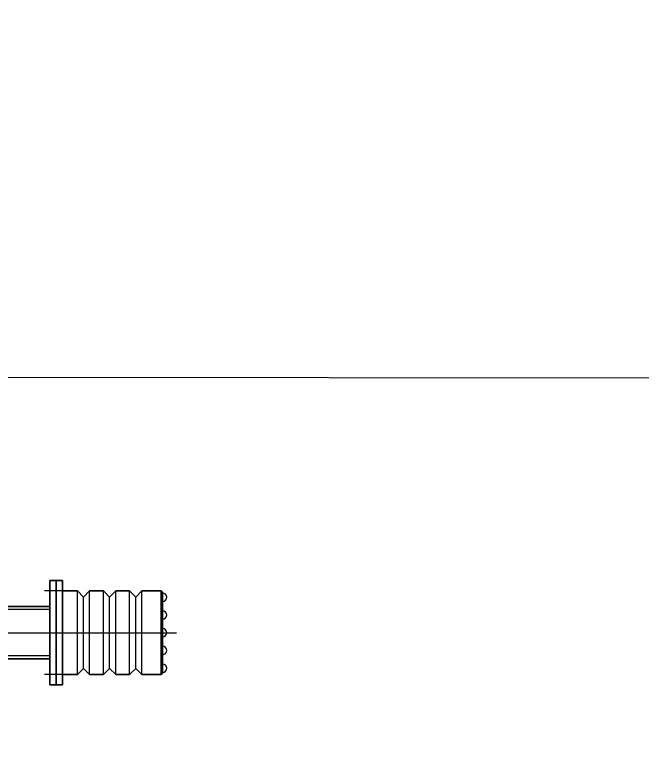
# Model space of a CAD drawing. Extents: x 1767995 to 4174245, y 542814 to 862564.
# Drawn here: x 2605939 to 2607141, y 743395 to 744829 of the extents above; entities that cross this region are included whole.
import ezdxf

# ---------------------------------------------------------------- set-up
doc = ezdxf.new("R2010")
doc.units = 0
doc.header["$LTSCALE"] = 3500
doc.linetypes.add('CENTER', pattern=[2, 1.25, -0.25, 0.25, -0.25])
doc.linetypes.add('DASHED', pattern=[0.75, 0.5, -0.25])
for name, color, linetype, lineweight in [('1轮廓实线层', 7, 'Continuous', 30), ('6标注线', 7, 'Continuous', 13), ('粗实线', 3, 'Continuous', 35)]:
    doc.layers.add(name, color=color, linetype=linetype, lineweight=lineweight)
for name, color, linetype in [('3中心线层', 1, 'CENTER'), ('4虚线层', 6, 'DASHED'), ('9', 7, 'Continuous'), ('纵_地面线', 30, 'Continuous')]:
    doc.layers.add(name, color=color, linetype=linetype)

# ---------------------------------------------------------------- blocks, each defined once
blk = doc.blocks.new('R3R34R')
at = {"layer": '1轮廓实线层'}
blk.add_line((3513.8, 6125.8), (3513.8, 6225.8), dxfattribs=at)
at = {"layer": '3中心线层'}
for p, q in [((3697.9, 6255.8), (3653.6, 6255.8)), ((3477.4, 6175.8), (3906.8, 6175.8)), ((3697.9, 6095.8), (3653.6, 6095.8))]:
    blk.add_line(p, q, dxfattribs=at)
at = {"layer": '4虚线层'}
for p, q in [((3663.8, 6220), (3513.8, 6220)), ((3663.8, 6131.6), (3513.8, 6131.5))]:
    blk.add_line(p, q, dxfattribs=at)
at = {"layer": '9'}
for p, q in [((3728.2, 6244.1), (3716.5, 6255.8)), ((3716.5, 6095.8), (3716.5, 6255.8)), ((3728.2, 6244.1), (3739.9, 6255.8)), ((3739.9, 6095.8), (3739.9, 6255.8)), ((3778.2, 6244.1), (3766.5, 6255.8)), ((3766.5, 6095.8), (3766.5, 6255.8)), ((3778.2, 6244.1), (3789.9, 6255.8)), ((3789.9, 6095.8), (3789.9, 6255.8)), ((3828.2, 6244.1), (3816.5, 6255.8)), ((3816.5, 6095.8), (3816.5, 6255.8)), ((3828.2, 6244.1), (3839.9, 6255.8)), ((3839.9, 6095.8), (3839.9, 6255.8)), ((3876.8, 6095.8), (3876.8, 6255.8)), ((3728.2, 6107.5), (3728.2, 6244.1)), ((3778.2, 6107.5), (3778.2, 6244.1)), ((3828.2, 6107.5), (3828.2, 6244.1)), ((3728.2, 6107.5), (3716.5, 6095.8)), ((3728.2, 6107.5), (3739.9, 6095.8)), ((3778.2, 6107.5), (3766.5, 6095.8)), ((3778.2, 6107.5), (3789.9, 6095.8)), ((3828.2, 6107.5), (3816.5, 6095.8)), ((3828.2, 6107.5), (3839.9, 6095.8))]:
    blk.add_line(p, q, dxfattribs=at)
for centre in [(3879.8, 6243.8), (3879.8, 6209.8), (3879.8, 6175.8), (3879.8, 6141.8), (3879.8, 6107.8)]:
    blk.add_arc(centre, 8, 270, 90, dxfattribs=at)
at = {"layer": '粗实线'}
for p, q in [((3687.8, 6275.8), (3663.8, 6275.8)), ((3663.8, 6075.8), (3663.8, 6275.8)), ((3675.8, 6075.8), (3675.8, 6275.8)), ((3687.8, 6075.8), (3687.8, 6275.8)), ((3687.8, 6255.8), (3716.5, 6255.8)), ((3739.9, 6255.8), (3766.5, 6255.8)), ((3789.9, 6255.8), (3816.5, 6255.8)), ((3839.9, 6255.8), (3876.8, 6255.8)), ((3879.8, 6252.8), (3876.8, 6255.8)), ((3879.8, 6098.8), (3879.8, 6252.8)), ((3513.8, 6225.8), (3663.8, 6225.8)), ((3513.8, 6125.8), (3663.8, 6125.8)), ((3687.8, 6095.8), (3716.5, 6095.8)), ((3739.9, 6095.8), (3766.5, 6095.8)), ((3789.9, 6095.8), (3816.5, 6095.8)), ((3839.9, 6095.8), (3876.8, 6095.8)), ((3879.8, 6098.8), (3876.8, 6095.8)), ((3687.8, 6075.8), (3663.8, 6075.8))]:
    blk.add_line(p, q, dxfattribs=at)
blk = doc.blocks.new('A$C8d28a030')
at = {"layer": '1轮廓实线层'}
blk.add_blockref('R3R34R', (6551.6, -6206.8), dxfattribs=at)

msp = doc.modelspace()

# ---------------------------------------------------------------- linework, layer by layer
at = {"layer": '纵_地面线', "color": 5, "flags": 128}
msp.add_lwpolyline([(2563422.8, 743394.8), (2569922.8, 744509.6), (2579922.8, 744828.6), (2589922.8, 744305.6), (2599922.8, 744139.6), (2609922.8, 744130.6), (2619922.8, 744116.6), (2629922.8, 744047.6), (2639922.8, 743844.6), (2649922.8, 743811.6), (2659922.8, 743981.6), (2669922.8, 744065.6), (2679922.8, 744148.6), (2689922.8, 744211.6), (2699922.8, 744207.6), (2703550.4, 744210.5)], dxfattribs=at)

# ---------------------------------------------------------------- block references
at = {"layer": '6标注线'}
msp.add_blockref('A$C8d28a030', (2595790.4, 743675.6), dxfattribs=at)

doc.saveas('drawing.dxf')
